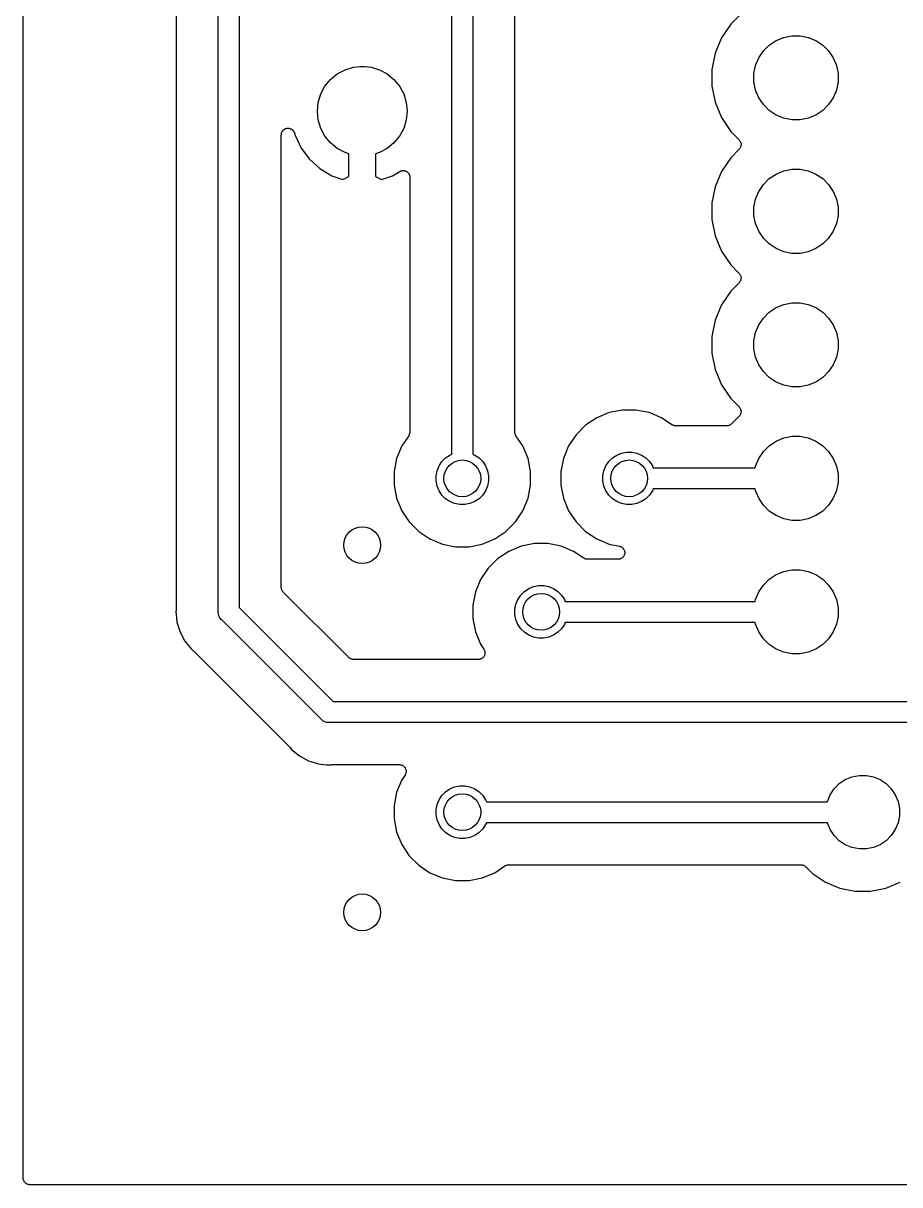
# Model space of a CAD drawing. Extents: x 122.5 to 192.5, y -149.3 to -74.2.
# Drawn here: x 122.45 to 139.14, y -149.33 to -127.23 of the extents above; entities that cross this region are included whole.
import ezdxf

# ---------------------------------------------------------------- set-up
doc = ezdxf.new("R2010")
doc.units = 0
doc.header["$MEASUREMENT"] = 0
doc.layers.add('BLACK', color=7, linetype='CONTINUOUS')

msp = doc.modelspace()

# ---------------------------------------------------------------- linework, layer by layer
at = {"layer": 'BLACK', "linetype": 'CONTINUOUS'}
for p, q in [((122.453, -149.2), (122.453, -74.32)), ((125.365, -122.61), (125.365, -138.375)), ((126.165, -138.42), (126.165, -122.565)), ((126.565, -122.638), (126.565, -138.347)), ((131.01, -125.74), (131.01, -135.432)), ((131.81, -135.008), (131.81, -125.785)), ((130.61, -135.432), (130.61, -126.213)), ((135.917, -127.25), (135.742, -127.512)), ((136.077, -127.09), (135.917, -127.25)), ((136.927, -127.501), (137.081, -127.47)), ((137.081, -127.47), (137.239, -127.47)), ((137.239, -127.47), (137.393, -127.501)), ((135.742, -127.512), (135.621, -127.803)), ((136.539, -127.76), (136.65, -127.649)), ((136.65, -127.649), (136.781, -127.561)), ((136.781, -127.561), (136.927, -127.501)), ((137.393, -127.501), (137.539, -127.561)), ((137.539, -127.561), (137.67, -127.649)), ((137.67, -127.649), (137.781, -127.76)), ((135.621, -127.803), (135.56, -128.112)), ((136.391, -128.037), (136.451, -127.891)), ((136.451, -127.891), (136.539, -127.76)), ((137.781, -127.76), (137.869, -127.891)), ((137.869, -127.891), (137.929, -128.037)), ((128.43, -128.195), (128.578, -128.116)), ((128.578, -128.116), (128.738, -128.067)), ((128.738, -128.067), (128.863, -128.055)), ((128.863, -128.055), (128.947, -128.055)), ((128.947, -128.055), (129.072, -128.067)), ((129.072, -128.067), (129.232, -128.116)), ((129.232, -128.116), (129.38, -128.195)), ((135.56, -128.112), (135.56, -128.428)), ((136.36, -128.191), (136.391, -128.037)), ((137.929, -128.037), (137.96, -128.191)), ((128.195, -128.43), (128.301, -128.301)), ((128.301, -128.301), (128.43, -128.195)), ((129.38, -128.195), (129.509, -128.301)), ((129.509, -128.301), (129.615, -128.43)), ((136.36, -128.349), (136.36, -128.191)), ((136.391, -128.503), (136.36, -128.349)), ((137.96, -128.349), (137.929, -128.503)), ((137.96, -128.191), (137.96, -128.349)), ((128.067, -128.738), (128.116, -128.578)), ((128.116, -128.578), (128.195, -128.43)), ((129.615, -128.43), (129.694, -128.578)), ((129.694, -128.578), (129.743, -128.738)), ((135.56, -128.428), (135.621, -128.737)), ((136.451, -128.649), (136.391, -128.503)), ((137.929, -128.503), (137.869, -128.649)), ((128.051, -128.905), (128.067, -128.738)), ((129.743, -128.738), (129.759, -128.905)), ((135.621, -128.737), (135.742, -129.028)), ((136.539, -128.78), (136.451, -128.649)), ((136.65, -128.891), (136.539, -128.78)), ((137.781, -128.78), (137.67, -128.891)), ((137.869, -128.649), (137.781, -128.78)), ((128.067, -129.072), (128.051, -128.905)), ((129.759, -128.905), (129.743, -129.072)), ((135.742, -129.028), (135.917, -129.29)), ((136.781, -128.979), (136.65, -128.891)), ((136.927, -129.039), (136.781, -128.979)), ((137.539, -128.979), (137.393, -129.039)), ((137.67, -128.891), (137.539, -128.979)), ((127.418, -129.253), (127.422, -129.25)), ((127.422, -129.25), (127.428, -129.247)), ((127.428, -129.247), (127.433, -129.243)), ((127.433, -129.243), (127.439, -129.241)), ((127.439, -129.241), (127.444, -129.238)), ((127.444, -129.238), (127.45, -129.236)), ((127.45, -129.236), (127.456, -129.234)), ((127.456, -129.234), (127.462, -129.233)), ((127.462, -129.233), (127.468, -129.231)), ((127.468, -129.231), (127.474, -129.23)), ((127.474, -129.23), (127.48, -129.229)), ((127.48, -129.229), (127.487, -129.229)), ((127.487, -129.229), (127.493, -129.229)), ((127.493, -129.229), (127.499, -129.229)), ((127.499, -129.229), (127.505, -129.229)), ((127.505, -129.229), (127.511, -129.231)), ((127.511, -129.231), (127.518, -129.231)), ((127.518, -129.231), (127.523, -129.233)), ((127.523, -129.233), (127.529, -129.234)), ((127.529, -129.234), (127.535, -129.237)), ((127.535, -129.237), (127.541, -129.239)), ((127.541, -129.239), (127.547, -129.242)), ((127.547, -129.242), (127.552, -129.244)), ((127.552, -129.244), (127.557, -129.247)), ((127.557, -129.247), (127.563, -129.25)), ((127.563, -129.25), (127.568, -129.254)), ((128.116, -129.232), (128.067, -129.072)), ((128.195, -129.38), (128.116, -129.232)), ((129.694, -129.232), (129.615, -129.38)), ((129.743, -129.072), (129.694, -129.232)), ((137.081, -129.07), (136.927, -129.039)), ((137.239, -129.07), (137.081, -129.07)), ((137.393, -129.039), (137.239, -129.07)), ((127.365, -129.354), (127.366, -129.348)), ((127.365, -129.356), (127.365, -129.354)), ((127.365, -137.963), (127.365, -129.356)), ((127.366, -129.342), (127.367, -129.336)), ((127.366, -129.348), (127.366, -129.342)), ((127.367, -129.336), (127.368, -129.329)), ((127.368, -129.329), (127.37, -129.324)), ((127.37, -129.324), (127.371, -129.318)), ((127.371, -129.318), (127.373, -129.312)), ((127.373, -129.312), (127.375, -129.306)), ((127.375, -129.306), (127.378, -129.3)), ((127.378, -129.3), (127.381, -129.295)), ((127.381, -129.295), (127.384, -129.29)), ((127.384, -129.29), (127.387, -129.284)), ((127.387, -129.284), (127.391, -129.279)), ((127.391, -129.279), (127.395, -129.274)), ((127.395, -129.274), (127.399, -129.27)), ((127.399, -129.27), (127.403, -129.265)), ((127.403, -129.265), (127.408, -129.261)), ((127.408, -129.261), (127.412, -129.257)), ((127.412, -129.257), (127.418, -129.253)), ((127.568, -129.254), (127.573, -129.258)), ((127.573, -129.258), (127.577, -129.262)), ((127.577, -129.262), (127.582, -129.266)), ((127.582, -129.266), (127.586, -129.271)), ((127.586, -129.271), (127.59, -129.275)), ((127.59, -129.275), (127.594, -129.281)), ((127.594, -129.281), (127.598, -129.285)), ((127.598, -129.285), (127.601, -129.291)), ((127.601, -129.291), (127.604, -129.296)), ((127.604, -129.296), (127.606, -129.302)), ((127.606, -129.302), (127.609, -129.307)), ((127.609, -129.307), (127.611, -129.313)), ((127.611, -129.313), (127.614, -129.319)), ((127.614, -129.319), (127.627, -129.363)), ((127.627, -129.363), (127.743, -129.606)), ((128.301, -129.509), (128.195, -129.38)), ((129.615, -129.38), (129.509, -129.509)), ((135.917, -129.29), (136.077, -129.45)), ((136.077, -129.45), (136.078, -129.451)), ((136.078, -129.451), (136.078, -129.451)), ((136.078, -129.451), (136.078, -129.451)), ((136.078, -129.451), (136.079, -129.451)), ((136.079, -129.451), (136.086, -129.461)), ((136.086, -129.461), (136.094, -129.47)), ((136.094, -129.47), (136.094, -129.47)), ((136.094, -129.47), (136.094, -129.471)), ((136.094, -129.471), (136.1, -129.482)), ((127.743, -129.606), (127.902, -129.819)), ((128.43, -129.615), (128.301, -129.509)), ((128.578, -129.694), (128.43, -129.615)), ((128.651, -129.716), (128.578, -129.694)), ((129.232, -129.694), (129.159, -129.716)), ((129.38, -129.615), (129.232, -129.694)), ((129.509, -129.509), (129.38, -129.615)), ((136.077, -129.63), (135.917, -129.79)), ((136.085, -129.62), (136.077, -129.63)), ((136.093, -129.611), (136.085, -129.62)), ((136.099, -129.6), (136.093, -129.611)), ((136.093, -129.611), (136.093, -129.611)), ((136.093, -129.611), (136.093, -129.611)), ((136.105, -129.59), (136.099, -129.6)), ((136.1, -129.482), (136.105, -129.492)), ((136.105, -129.492), (136.105, -129.492)), ((136.105, -129.492), (136.106, -129.493)), ((136.108, -129.577), (136.105, -129.589)), ((136.105, -129.589), (136.105, -129.589)), ((136.105, -129.589), (136.105, -129.59)), ((136.106, -129.493), (136.109, -129.504)), ((136.112, -129.566), (136.108, -129.577)), ((136.109, -129.504), (136.112, -129.516)), ((136.112, -129.516), (136.112, -129.516)), ((136.112, -129.516), (136.112, -129.517)), ((136.112, -129.517), (136.114, -129.529)), ((136.113, -129.553), (136.112, -129.565)), ((136.112, -129.565), (136.112, -129.566)), ((136.112, -129.566), (136.112, -129.566)), ((136.115, -129.541), (136.113, -129.553)), ((136.114, -129.529), (136.115, -129.54)), ((136.115, -129.54), (136.115, -129.541)), ((136.115, -129.541), (136.115, -129.541)), ((127.902, -129.819), (128.099, -129.997)), ((128.651, -130.149), (128.651, -129.716)), ((129.159, -129.716), (129.159, -130.149)), ((135.917, -129.79), (135.742, -130.052)), ((128.099, -129.997), (128.328, -130.134)), ((128.328, -130.134), (128.538, -130.208)), ((129.272, -130.208), (129.482, -130.134)), ((129.482, -130.134), (129.618, -130.053)), ((129.618, -130.053), (129.62, -130.052)), ((129.62, -130.052), (129.628, -130.048)), ((129.628, -130.048), (129.635, -130.044)), ((129.635, -130.044), (129.639, -130.043)), ((129.639, -130.043), (129.642, -130.042)), ((129.642, -130.042), (129.651, -130.039)), ((129.651, -130.039), (129.659, -130.037)), ((129.659, -130.037), (129.663, -130.037)), ((129.663, -130.037), (129.666, -130.036)), ((129.666, -130.036), (129.675, -130.036)), ((129.675, -130.036), (129.684, -130.035)), ((129.684, -130.035), (129.687, -130.035)), ((129.687, -130.035), (129.691, -130.035)), ((129.691, -130.035), (129.7, -130.036)), ((129.7, -130.036), (129.709, -130.037)), ((129.709, -130.037), (129.712, -130.038)), ((129.712, -130.038), (129.715, -130.039)), ((129.715, -130.039), (129.724, -130.042)), ((129.724, -130.042), (129.732, -130.045)), ((129.732, -130.045), (129.735, -130.046)), ((129.735, -130.046), (129.739, -130.048)), ((129.739, -130.048), (129.746, -130.052)), ((129.746, -130.052), (129.754, -130.056)), ((129.754, -130.056), (129.757, -130.059)), ((129.757, -130.059), (129.76, -130.061)), ((129.76, -130.061), (129.766, -130.067)), ((129.766, -130.067), (129.773, -130.072)), ((129.773, -130.072), (129.775, -130.075)), ((129.775, -130.075), (129.778, -130.077)), ((129.778, -130.077), (129.783, -130.085)), ((129.783, -130.085), (129.789, -130.091)), ((129.789, -130.091), (129.79, -130.095)), ((129.79, -130.095), (129.793, -130.098)), ((129.793, -130.098), (129.796, -130.106)), ((129.796, -130.106), (129.8, -130.113)), ((129.8, -130.113), (129.801, -130.117)), ((129.801, -130.117), (129.803, -130.12)), ((129.803, -130.12), (129.805, -130.129)), ((129.805, -130.129), (129.808, -130.137)), ((135.742, -130.052), (135.621, -130.343)), ((136.65, -130.189), (136.781, -130.101)), ((136.781, -130.101), (136.927, -130.041)), ((136.927, -130.041), (137.081, -130.01)), ((137.081, -130.01), (137.239, -130.01)), ((137.239, -130.01), (137.393, -130.041)), ((137.393, -130.041), (137.539, -130.101)), ((137.539, -130.101), (137.67, -130.189)), ((128.538, -130.208), (128.651, -130.149)), ((129.159, -130.149), (129.272, -130.208)), ((129.808, -130.137), (129.808, -130.141)), ((129.808, -130.141), (129.809, -130.144)), ((129.809, -130.144), (129.809, -130.153)), ((129.809, -130.153), (129.81, -130.162)), ((129.81, -130.162), (129.81, -135.008)), ((135.621, -130.343), (135.56, -130.652)), ((136.451, -130.431), (136.539, -130.3)), ((136.539, -130.3), (136.65, -130.189)), ((137.67, -130.189), (137.781, -130.3)), ((137.781, -130.3), (137.869, -130.431)), ((136.36, -130.731), (136.391, -130.577)), ((136.391, -130.577), (136.451, -130.431)), ((137.869, -130.431), (137.929, -130.577)), ((137.929, -130.577), (137.96, -130.731)), ((135.56, -130.652), (135.56, -130.968)), ((136.36, -130.889), (136.36, -130.731)), ((137.96, -130.731), (137.96, -130.889)), ((135.56, -130.968), (135.621, -131.277)), ((136.391, -131.043), (136.36, -130.889)), ((137.96, -130.889), (137.929, -131.043)), ((136.451, -131.189), (136.391, -131.043)), ((136.539, -131.32), (136.451, -131.189)), ((137.869, -131.189), (137.781, -131.32)), ((137.929, -131.043), (137.869, -131.189)), ((135.621, -131.277), (135.742, -131.568)), ((136.65, -131.431), (136.539, -131.32)), ((136.781, -131.519), (136.65, -131.431)), ((137.67, -131.431), (137.539, -131.519)), ((137.781, -131.32), (137.67, -131.431)), ((135.742, -131.568), (135.917, -131.83)), ((136.927, -131.579), (136.781, -131.519)), ((137.081, -131.61), (136.927, -131.579)), ((137.239, -131.61), (137.081, -131.61)), ((137.393, -131.579), (137.239, -131.61)), ((137.539, -131.519), (137.393, -131.579)), ((135.917, -131.83), (136.077, -131.99)), ((136.077, -131.99), (136.078, -131.991)), ((136.078, -131.991), (136.078, -131.991)), ((136.078, -131.991), (136.078, -131.991)), ((136.078, -131.991), (136.079, -131.991)), ((136.079, -131.991), (136.086, -132.001)), ((136.086, -132.001), (136.094, -132.01)), ((136.094, -132.01), (136.094, -132.01)), ((136.094, -132.01), (136.094, -132.011)), ((136.094, -132.011), (136.1, -132.022)), ((136.1, -132.022), (136.105, -132.032)), ((136.105, -132.032), (136.105, -132.032)), ((136.105, -132.032), (136.106, -132.033)), ((136.108, -132.117), (136.105, -132.129)), ((136.106, -132.033), (136.109, -132.044)), ((136.112, -132.106), (136.108, -132.117)), ((136.109, -132.044), (136.112, -132.056)), ((136.112, -132.056), (136.112, -132.056)), ((136.112, -132.056), (136.112, -132.057)), ((136.112, -132.057), (136.114, -132.069)), ((136.113, -132.093), (136.112, -132.105)), ((136.112, -132.105), (136.112, -132.106)), ((136.112, -132.106), (136.112, -132.106)), ((136.115, -132.081), (136.113, -132.093)), ((136.114, -132.069), (136.115, -132.08)), ((136.115, -132.08), (136.115, -132.081)), ((136.115, -132.081), (136.115, -132.081)), ((135.917, -132.33), (135.742, -132.592)), ((136.077, -132.17), (135.917, -132.33)), ((136.085, -132.16), (136.077, -132.17)), ((136.093, -132.151), (136.085, -132.16)), ((136.099, -132.14), (136.093, -132.151)), ((136.093, -132.151), (136.093, -132.151)), ((136.093, -132.151), (136.093, -132.151)), ((136.105, -132.13), (136.099, -132.14)), ((136.105, -132.129), (136.105, -132.129)), ((136.105, -132.129), (136.105, -132.13)), ((136.927, -132.581), (137.081, -132.55)), ((137.081, -132.55), (137.239, -132.55)), ((137.239, -132.55), (137.393, -132.581)), ((135.742, -132.592), (135.621, -132.883)), ((136.539, -132.84), (136.65, -132.729)), ((136.65, -132.729), (136.781, -132.641)), ((136.781, -132.641), (136.927, -132.581)), ((137.393, -132.581), (137.539, -132.641)), ((137.539, -132.641), (137.67, -132.729)), ((137.67, -132.729), (137.781, -132.84)), ((135.621, -132.883), (135.56, -133.192)), ((136.391, -133.117), (136.451, -132.971)), ((136.451, -132.971), (136.539, -132.84)), ((137.781, -132.84), (137.869, -132.971)), ((137.869, -132.971), (137.929, -133.117)), ((135.56, -133.192), (135.56, -133.508)), ((136.36, -133.271), (136.391, -133.117)), ((137.929, -133.117), (137.96, -133.271)), ((136.36, -133.429), (136.36, -133.271)), ((136.391, -133.583), (136.36, -133.429)), ((137.96, -133.429), (137.929, -133.583)), ((137.96, -133.271), (137.96, -133.429)), ((135.56, -133.508), (135.621, -133.817)), ((136.451, -133.729), (136.391, -133.583)), ((137.929, -133.583), (137.869, -133.729)), ((135.621, -133.817), (135.742, -134.108)), ((136.539, -133.86), (136.451, -133.729)), ((136.65, -133.971), (136.539, -133.86)), ((137.781, -133.86), (137.67, -133.971)), ((137.869, -133.729), (137.781, -133.86)), ((135.742, -134.108), (135.917, -134.37)), ((136.781, -134.059), (136.65, -133.971)), ((136.927, -134.119), (136.781, -134.059)), ((137.539, -134.059), (137.393, -134.119)), ((137.67, -133.971), (137.539, -134.059)), ((137.081, -134.15), (136.927, -134.119)), ((137.239, -134.15), (137.081, -134.15)), ((137.393, -134.119), (137.239, -134.15)), ((135.917, -134.37), (136.077, -134.53)), ((136.077, -134.53), (136.078, -134.531)), ((136.078, -134.531), (136.078, -134.531)), ((136.078, -134.531), (136.078, -134.531)), ((136.078, -134.531), (136.079, -134.531)), ((136.079, -134.531), (136.086, -134.541)), ((136.086, -134.541), (136.094, -134.55)), ((136.094, -134.55), (136.094, -134.55)), ((136.094, -134.55), (136.094, -134.551)), ((136.094, -134.551), (136.1, -134.561)), ((133.369, -134.738), (133.156, -134.88)), ((133.606, -134.64), (133.369, -134.738)), ((133.857, -134.59), (133.606, -134.64)), ((134.113, -134.59), (133.857, -134.59)), ((134.364, -134.64), (134.113, -134.59)), ((134.601, -134.738), (134.364, -134.64)), ((134.796, -134.869), (134.601, -134.738)), ((136.077, -134.71), (135.934, -134.853)), ((136.085, -134.7), (136.077, -134.71)), ((136.093, -134.691), (136.085, -134.7)), ((136.099, -134.68), (136.093, -134.691)), ((136.093, -134.691), (136.093, -134.691)), ((136.093, -134.691), (136.093, -134.691)), ((136.105, -134.67), (136.099, -134.68)), ((136.1, -134.561), (136.105, -134.572)), ((136.105, -134.572), (136.105, -134.572)), ((136.105, -134.572), (136.106, -134.573)), ((136.108, -134.657), (136.105, -134.669)), ((136.105, -134.669), (136.105, -134.669)), ((136.105, -134.669), (136.105, -134.67)), ((136.106, -134.573), (136.109, -134.584)), ((136.112, -134.646), (136.108, -134.657)), ((136.109, -134.584), (136.112, -134.596)), ((136.112, -134.596), (136.112, -134.596)), ((136.112, -134.596), (136.112, -134.597)), ((136.112, -134.597), (136.114, -134.608)), ((136.113, -134.633), (136.112, -134.645)), ((136.112, -134.645), (136.112, -134.646)), ((136.112, -134.646), (136.112, -134.646)), ((136.115, -134.621), (136.113, -134.633)), ((136.114, -134.608), (136.115, -134.62)), ((136.115, -134.62), (136.115, -134.621)), ((136.115, -134.621), (136.115, -134.621)), ((133.156, -134.88), (132.975, -135.061)), ((134.807, -134.874), (134.796, -134.869)), ((134.817, -134.88), (134.807, -134.874)), ((134.818, -134.88), (134.817, -134.88)), ((134.829, -134.884), (134.818, -134.88)), ((134.818, -134.88), (134.818, -134.88)), ((134.84, -134.887), (134.829, -134.884)), ((134.841, -134.887), (134.84, -134.887)), ((134.842, -134.888), (134.841, -134.887)), ((134.853, -134.889), (134.842, -134.888)), ((134.865, -134.89), (134.853, -134.889)), ((134.867, -134.89), (134.865, -134.89)), ((135.845, -134.89), (134.867, -134.89)), ((134.867, -134.89), (134.867, -134.89)), ((134.867, -134.89), (134.867, -134.89)), ((134.867, -134.89), (134.867, -134.89)), ((135.856, -134.889), (135.845, -134.89)), ((135.868, -134.888), (135.856, -134.889)), ((135.869, -134.888), (135.868, -134.888)), ((135.881, -134.884), (135.869, -134.888)), ((135.869, -134.888), (135.869, -134.888)), ((135.892, -134.881), (135.881, -134.884)), ((135.893, -134.88), (135.892, -134.881)), ((135.892, -134.881), (135.892, -134.881)), ((135.903, -134.875), (135.893, -134.88)), ((135.914, -134.87), (135.903, -134.875)), ((135.915, -134.869), (135.914, -134.869)), ((135.914, -134.869), (135.914, -134.87)), ((135.924, -134.861), (135.915, -134.869)), ((135.933, -134.854), (135.924, -134.861)), ((135.934, -134.853), (135.933, -134.854)), ((135.934, -134.853), (135.934, -134.853)), ((135.934, -134.853), (135.934, -134.853)), ((135.934, -134.853), (135.934, -134.853)), ((129.789, -135.079), (129.658, -135.274)), ((129.794, -135.068), (129.789, -135.079)), ((129.8, -135.058), (129.794, -135.068)), ((129.804, -135.046), (129.8, -135.057)), ((129.8, -135.057), (129.8, -135.057)), ((129.8, -135.057), (129.8, -135.058)), ((129.807, -135.035), (129.804, -135.046)), ((129.808, -135.033), (129.807, -135.034)), ((129.807, -135.034), (129.807, -135.035)), ((129.809, -135.022), (129.808, -135.033)), ((129.81, -135.01), (129.809, -135.022)), ((129.81, -135.008), (129.81, -135.008)), ((129.81, -135.008), (129.81, -135.008)), ((129.81, -135.008), (129.81, -135.008)), ((129.81, -135.008), (129.81, -135.01)), ((131.811, -135.02), (131.81, -135.008)), ((131.812, -135.031), (131.811, -135.02)), ((131.812, -135.032), (131.812, -135.031)), ((131.812, -135.033), (131.812, -135.032)), ((131.816, -135.044), (131.812, -135.033)), ((131.819, -135.055), (131.816, -135.044)), ((131.819, -135.056), (131.819, -135.055)), ((131.82, -135.057), (131.819, -135.056)), ((131.825, -135.067), (131.82, -135.057)), ((131.83, -135.077), (131.825, -135.067)), ((131.831, -135.078), (131.83, -135.077)), ((131.831, -135.079), (131.831, -135.078)), ((131.831, -135.078), (131.831, -135.078)), ((131.831, -135.078), (131.831, -135.078)), ((131.962, -135.274), (131.831, -135.079)), ((132.975, -135.061), (132.833, -135.274)), ((136.65, -135.269), (136.781, -135.181)), ((136.781, -135.181), (136.927, -135.121)), ((136.927, -135.121), (137.081, -135.09)), ((137.081, -135.09), (137.239, -135.09)), ((137.239, -135.09), (137.393, -135.121)), ((137.393, -135.121), (137.539, -135.181)), ((137.539, -135.181), (137.67, -135.269)), ((129.658, -135.274), (129.56, -135.511)), ((130.573, -135.447), (130.61, -135.432)), ((131.01, -135.432), (131.047, -135.447)), ((132.06, -135.511), (131.962, -135.274)), ((132.833, -135.274), (132.735, -135.511)), ((133.748, -135.447), (133.839, -135.409)), ((133.839, -135.409), (133.936, -135.39)), ((133.936, -135.39), (134.034, -135.39)), ((134.034, -135.39), (134.131, -135.409)), ((134.131, -135.409), (134.222, -135.447)), ((136.451, -135.511), (136.539, -135.38)), ((136.539, -135.38), (136.65, -135.269)), ((137.67, -135.269), (137.781, -135.38)), ((137.781, -135.38), (137.869, -135.511)), ((129.56, -135.511), (129.51, -135.762)), ((130.329, -135.744), (130.367, -135.653)), ((130.367, -135.653), (130.422, -135.571)), ((130.422, -135.571), (130.491, -135.502)), ((130.491, -135.502), (130.573, -135.447)), ((131.047, -135.447), (131.129, -135.502)), ((131.129, -135.502), (131.198, -135.571)), ((131.198, -135.571), (131.253, -135.653)), ((131.253, -135.653), (131.291, -135.744)), ((132.11, -135.762), (132.06, -135.511)), ((132.735, -135.511), (132.685, -135.762)), ((133.504, -135.744), (133.542, -135.653)), ((133.542, -135.653), (133.597, -135.571)), ((133.597, -135.571), (133.666, -135.502)), ((133.666, -135.502), (133.748, -135.447)), ((134.222, -135.447), (134.304, -135.502)), ((134.304, -135.502), (134.373, -135.571)), ((134.373, -135.571), (134.428, -135.653)), ((134.428, -135.653), (134.443, -135.69)), ((136.384, -135.69), (136.391, -135.657)), ((136.391, -135.657), (136.451, -135.511)), ((137.869, -135.511), (137.929, -135.657)), ((137.929, -135.657), (137.96, -135.811)), ((129.51, -135.762), (129.51, -136.018)), ((130.31, -135.841), (130.329, -135.744)), ((130.31, -135.939), (130.31, -135.841)), ((131.291, -135.744), (131.31, -135.841)), ((131.31, -135.841), (131.31, -135.939)), ((132.11, -136.018), (132.11, -135.762)), ((132.685, -135.762), (132.685, -136.018)), ((133.485, -135.841), (133.504, -135.744)), ((133.485, -135.939), (133.485, -135.841)), ((134.443, -135.69), (136.384, -135.69)), ((137.96, -135.811), (137.96, -135.969)), ((129.51, -136.018), (129.56, -136.269)), ((130.329, -136.036), (130.31, -135.939)), ((130.367, -136.127), (130.329, -136.036)), ((131.291, -136.036), (131.253, -136.127)), ((131.31, -135.939), (131.291, -136.036)), ((132.06, -136.269), (132.11, -136.018)), ((132.685, -136.018), (132.735, -136.269)), ((133.504, -136.036), (133.485, -135.939)), ((133.542, -136.127), (133.504, -136.036)), ((134.443, -136.09), (134.428, -136.127)), ((136.384, -136.09), (134.443, -136.09)), ((136.391, -136.123), (136.384, -136.09)), ((137.96, -135.969), (137.929, -136.123)), ((129.56, -136.269), (129.658, -136.506)), ((130.422, -136.209), (130.367, -136.127)), ((130.491, -136.278), (130.422, -136.209)), ((130.573, -136.333), (130.491, -136.278)), ((131.129, -136.278), (131.047, -136.333)), ((131.198, -136.209), (131.129, -136.278)), ((131.253, -136.127), (131.198, -136.209)), ((131.962, -136.506), (132.06, -136.269)), ((132.735, -136.269), (132.833, -136.506)), ((133.597, -136.209), (133.542, -136.127)), ((133.666, -136.278), (133.597, -136.209)), ((133.748, -136.333), (133.666, -136.278)), ((134.304, -136.278), (134.222, -136.333)), ((134.373, -136.209), (134.304, -136.278)), ((134.428, -136.127), (134.373, -136.209)), ((136.451, -136.269), (136.391, -136.123)), ((136.539, -136.4), (136.451, -136.269)), ((137.869, -136.269), (137.781, -136.4)), ((137.929, -136.123), (137.869, -136.269)), ((129.658, -136.506), (129.8, -136.719)), ((130.664, -136.371), (130.573, -136.333)), ((130.761, -136.39), (130.664, -136.371)), ((130.859, -136.39), (130.761, -136.39)), ((130.956, -136.371), (130.859, -136.39)), ((131.047, -136.333), (130.956, -136.371)), ((131.82, -136.719), (131.962, -136.506)), ((132.833, -136.506), (132.975, -136.719)), ((133.839, -136.371), (133.748, -136.333)), ((133.936, -136.39), (133.839, -136.371)), ((134.034, -136.39), (133.936, -136.39)), ((134.131, -136.371), (134.034, -136.39)), ((134.222, -136.333), (134.131, -136.371)), ((136.65, -136.511), (136.539, -136.4)), ((136.781, -136.599), (136.65, -136.511)), ((137.67, -136.511), (137.539, -136.599)), ((137.781, -136.4), (137.67, -136.511)), ((129.8, -136.719), (129.981, -136.9)), ((131.639, -136.9), (131.82, -136.719)), ((132.975, -136.719), (133.156, -136.9)), ((136.927, -136.659), (136.781, -136.599)), ((137.081, -136.69), (136.927, -136.659)), ((137.239, -136.69), (137.081, -136.69)), ((137.393, -136.659), (137.239, -136.69)), ((137.539, -136.599), (137.393, -136.659)), ((129.981, -136.9), (130.194, -137.042)), ((131.426, -137.042), (131.639, -136.9)), ((133.156, -136.9), (133.369, -137.042)), ((130.194, -137.042), (130.431, -137.14)), ((130.431, -137.14), (130.682, -137.19)), ((130.682, -137.19), (130.938, -137.19)), ((130.938, -137.19), (131.189, -137.14)), ((131.189, -137.14), (131.426, -137.042)), ((131.931, -137.18), (131.694, -137.278)), ((132.182, -137.13), (131.931, -137.18)), ((132.438, -137.13), (132.182, -137.13)), ((132.689, -137.18), (132.438, -137.13)), ((132.926, -137.278), (132.689, -137.18)), ((133.369, -137.042), (133.606, -137.14)), ((133.606, -137.14), (133.799, -137.178)), ((133.799, -137.178), (133.8, -137.179)), ((133.8, -137.179), (133.8, -137.179)), ((133.8, -137.179), (133.8, -137.179)), ((133.8, -137.179), (133.801, -137.179)), ((133.801, -137.179), (133.813, -137.183)), ((133.813, -137.183), (133.824, -137.186)), ((133.824, -137.186), (133.824, -137.186)), ((133.824, -137.186), (133.824, -137.186)), ((133.824, -137.186), (133.835, -137.192)), ((133.835, -137.192), (133.846, -137.198)), ((133.846, -137.198), (133.846, -137.198)), ((133.846, -137.198), (133.846, -137.198)), ((133.846, -137.198), (133.855, -137.206)), ((133.855, -137.206), (133.865, -137.214)), ((131.481, -137.42), (131.3, -137.601)), ((131.694, -137.278), (131.481, -137.42)), ((133.121, -137.409), (132.926, -137.278)), ((133.132, -137.414), (133.121, -137.409)), ((133.142, -137.42), (133.132, -137.414)), ((133.143, -137.42), (133.142, -137.42)), ((133.154, -137.424), (133.143, -137.42)), ((133.143, -137.42), (133.143, -137.42)), ((133.165, -137.427), (133.154, -137.424)), ((133.166, -137.427), (133.165, -137.427)), ((133.167, -137.428), (133.166, -137.427)), ((133.811, -137.424), (133.799, -137.428)), ((133.822, -137.42), (133.811, -137.424)), ((133.833, -137.415), (133.822, -137.42)), ((133.822, -137.42), (133.822, -137.42)), ((133.822, -137.42), (133.822, -137.42)), ((133.844, -137.409), (133.833, -137.415)), ((133.854, -137.401), (133.844, -137.409)), ((133.844, -137.409), (133.844, -137.409)), ((133.844, -137.409), (133.844, -137.409)), ((133.863, -137.393), (133.854, -137.401)), ((133.864, -137.393), (133.863, -137.393)), ((133.871, -137.384), (133.864, -137.393)), ((133.864, -137.393), (133.864, -137.393)), ((133.865, -137.214), (133.865, -137.214)), ((133.865, -137.214), (133.865, -137.214)), ((133.865, -137.214), (133.872, -137.223)), ((133.879, -137.374), (133.871, -137.384)), ((133.872, -137.223), (133.88, -137.233)), ((133.885, -137.363), (133.879, -137.374)), ((133.879, -137.374), (133.879, -137.374)), ((133.879, -137.374), (133.879, -137.374)), ((133.88, -137.233), (133.88, -137.234)), ((133.88, -137.234), (133.88, -137.234)), ((133.88, -137.234), (133.886, -137.245)), ((133.891, -137.352), (133.885, -137.363)), ((133.886, -137.245), (133.892, -137.255)), ((133.895, -137.34), (133.891, -137.352)), ((133.891, -137.352), (133.891, -137.352)), ((133.891, -137.352), (133.891, -137.352)), ((133.892, -137.255), (133.892, -137.255)), ((133.892, -137.255), (133.892, -137.256)), ((133.892, -137.256), (133.895, -137.268)), ((133.895, -137.268), (133.899, -137.279)), ((133.898, -137.329), (133.895, -137.34)), ((133.9, -137.316), (133.898, -137.329)), ((133.898, -137.329), (133.898, -137.329)), ((133.898, -137.329), (133.898, -137.329)), ((133.899, -137.279), (133.899, -137.279)), ((133.899, -137.279), (133.899, -137.279)), ((133.899, -137.279), (133.9, -137.29)), ((133.9, -137.29), (133.901, -137.304)), ((133.901, -137.304), (133.9, -137.316)), ((133.901, -137.304), (133.901, -137.304)), ((133.901, -137.304), (133.901, -137.304)), ((131.3, -137.601), (131.158, -137.814)), ((133.178, -137.429), (133.167, -137.428)), ((133.19, -137.43), (133.178, -137.429)), ((133.192, -137.43), (133.19, -137.43)), ((133.192, -137.43), (133.192, -137.43)), ((133.192, -137.43), (133.192, -137.43)), ((133.774, -137.43), (133.192, -137.43)), ((133.192, -137.43), (133.192, -137.43)), ((133.787, -137.429), (133.774, -137.43)), ((133.799, -137.428), (133.787, -137.429)), ((133.799, -137.428), (133.799, -137.428)), ((133.799, -137.428), (133.799, -137.428)), ((136.927, -137.661), (137.081, -137.63)), ((137.081, -137.63), (137.239, -137.63)), ((137.239, -137.63), (137.393, -137.661)), ((131.158, -137.814), (131.06, -138.051)), ((136.539, -137.92), (136.65, -137.809)), ((136.65, -137.809), (136.781, -137.721)), ((136.781, -137.721), (136.927, -137.661)), ((137.393, -137.661), (137.539, -137.721)), ((137.539, -137.721), (137.67, -137.809)), ((137.67, -137.809), (137.781, -137.92)), ((127.366, -137.975), (127.365, -137.963)), ((127.367, -137.987), (127.366, -137.975)), ((127.367, -137.988), (127.367, -137.987)), ((127.367, -137.987), (127.367, -137.987)), ((127.371, -137.999), (127.367, -137.988)), ((127.374, -138.01), (127.371, -137.999)), ((127.374, -138.011), (127.374, -138.01)), ((127.375, -138.012), (127.374, -138.011)), ((127.38, -138.022), (127.375, -138.012)), ((127.385, -138.032), (127.38, -138.022)), ((127.386, -138.033), (127.385, -138.032)), ((127.394, -138.043), (127.386, -138.033)), ((127.386, -138.033), (127.386, -138.033)), ((127.401, -138.052), (127.394, -138.043)), ((127.402, -138.053), (127.401, -138.052)), ((128.647, -139.298), (127.402, -138.053)), ((127.402, -138.053), (127.402, -138.053)), ((127.402, -138.053), (127.402, -138.053)), ((127.402, -138.053), (127.402, -138.053)), ((131.06, -138.051), (131.01, -138.302)), ((131.922, -138.111), (131.991, -138.042)), ((131.991, -138.042), (132.073, -137.987)), ((132.073, -137.987), (132.164, -137.949)), ((132.164, -137.949), (132.261, -137.93)), ((132.261, -137.93), (132.359, -137.93)), ((132.359, -137.93), (132.456, -137.949)), ((132.456, -137.949), (132.547, -137.987)), ((132.547, -137.987), (132.629, -138.042)), ((132.629, -138.042), (132.698, -138.111)), ((136.391, -138.197), (136.451, -138.051)), ((136.451, -138.051), (136.539, -137.92)), ((137.781, -137.92), (137.869, -138.051)), ((137.869, -138.051), (137.929, -138.197)), ((131.01, -138.302), (131.01, -138.558)), ((131.81, -138.381), (131.829, -138.284)), ((131.829, -138.284), (131.867, -138.193)), ((131.867, -138.193), (131.922, -138.111)), ((132.698, -138.111), (132.753, -138.193)), ((132.753, -138.193), (132.768, -138.23)), ((132.768, -138.23), (136.384, -138.23)), ((136.384, -138.23), (136.391, -138.197)), ((137.929, -138.197), (137.96, -138.351)), ((125.364, -138.387), (125.36, -138.43)), ((125.36, -138.43), (125.364, -138.473)), ((125.365, -138.376), (125.364, -138.382)), ((125.364, -138.382), (125.364, -138.387)), ((125.364, -138.473), (125.364, -138.473)), ((125.364, -138.473), (125.379, -138.626)), ((125.365, -138.375), (125.365, -138.376)), ((126.164, -138.43), (126.165, -138.42)), ((126.165, -138.44), (126.164, -138.43)), ((126.168, -138.469), (126.165, -138.44)), ((126.165, -138.44), (126.165, -138.44)), ((126.179, -138.507), (126.168, -138.469)), ((126.198, -138.542), (126.179, -138.507)), ((126.565, -138.347), (128.353, -140.135)), ((131.81, -138.479), (131.81, -138.381)), ((131.829, -138.576), (131.81, -138.479)), ((137.96, -138.509), (137.929, -138.663)), ((137.96, -138.351), (137.96, -138.509)), ((125.379, -138.626), (125.437, -138.815)), ((126.223, -138.572), (126.198, -138.542)), ((126.231, -138.578), (126.223, -138.572)), ((128.122, -140.469), (126.231, -138.578)), ((131.01, -138.558), (131.06, -138.809)), ((131.867, -138.667), (131.829, -138.576)), ((131.922, -138.749), (131.867, -138.667)), ((131.991, -138.818), (131.922, -138.749)), ((132.698, -138.749), (132.629, -138.818)), ((132.753, -138.667), (132.698, -138.749)), ((132.768, -138.63), (132.753, -138.667)), ((136.384, -138.63), (132.768, -138.63)), ((136.391, -138.663), (136.384, -138.63)), ((136.451, -138.809), (136.391, -138.663)), ((137.929, -138.663), (137.869, -138.809)), ((125.437, -138.815), (125.53, -138.988)), ((131.06, -138.809), (131.158, -139.046)), ((132.073, -138.873), (131.991, -138.818)), ((132.164, -138.911), (132.073, -138.873)), ((132.261, -138.93), (132.164, -138.911)), ((132.359, -138.93), (132.261, -138.93)), ((132.456, -138.911), (132.359, -138.93)), ((132.547, -138.873), (132.456, -138.911)), ((132.629, -138.818), (132.547, -138.873)), ((136.539, -138.94), (136.451, -138.809)), ((136.65, -139.051), (136.539, -138.94)), ((137.781, -138.94), (137.67, -139.051)), ((137.869, -138.809), (137.781, -138.94)), ((125.53, -138.988), (125.654, -139.141)), ((125.654, -139.141), (125.688, -139.168)), ((125.688, -139.168), (125.689, -139.169)), ((125.689, -139.169), (125.693, -139.173)), ((125.693, -139.173), (125.697, -139.176)), ((125.697, -139.176), (127.524, -141.003)), ((131.158, -139.046), (131.219, -139.137)), ((131.219, -139.137), (131.22, -139.138)), ((131.22, -139.138), (131.22, -139.138)), ((131.22, -139.138), (131.22, -139.138)), ((131.22, -139.138), (131.22, -139.139)), ((131.22, -139.139), (131.226, -139.15)), ((131.226, -139.15), (131.231, -139.16)), ((131.231, -139.16), (131.231, -139.161)), ((131.231, -139.161), (131.232, -139.161)), ((131.232, -139.161), (131.235, -139.173)), ((131.235, -139.173), (131.238, -139.184)), ((131.238, -139.184), (131.238, -139.184)), ((131.238, -139.184), (131.238, -139.185)), ((131.238, -139.185), (131.24, -139.197)), ((136.781, -139.139), (136.65, -139.051)), ((136.927, -139.199), (136.781, -139.139)), ((137.539, -139.139), (137.393, -139.199)), ((137.67, -139.051), (137.539, -139.139)), ((128.656, -139.305), (128.647, -139.298)), ((128.665, -139.313), (128.656, -139.305)), ((128.666, -139.313), (128.665, -139.313)), ((128.666, -139.314), (128.666, -139.313)), ((128.676, -139.319), (128.666, -139.314)), ((128.687, -139.325), (128.676, -139.319)), ((128.688, -139.325), (128.687, -139.325)), ((128.687, -139.325), (128.687, -139.325)), ((128.699, -139.329), (128.688, -139.325)), ((128.71, -139.332), (128.699, -139.329)), ((128.711, -139.332), (128.71, -139.332)), ((128.712, -139.332), (128.711, -139.332)), ((128.723, -139.334), (128.712, -139.332)), ((128.735, -139.335), (128.723, -139.334)), ((128.736, -139.335), (128.735, -139.335)), ((128.737, -139.335), (128.736, -139.335)), ((128.736, -139.335), (128.736, -139.335)), ((128.736, -139.335), (128.736, -139.335)), ((131.114, -139.335), (128.737, -139.335)), ((131.126, -139.334), (131.114, -139.335)), ((131.138, -139.333), (131.126, -139.334)), ((131.15, -139.329), (131.138, -139.333)), ((131.138, -139.333), (131.138, -139.333)), ((131.138, -139.333), (131.138, -139.333)), ((131.161, -139.326), (131.15, -139.329)), ((131.162, -139.325), (131.161, -139.326)), ((131.173, -139.32), (131.162, -139.325)), ((131.162, -139.325), (131.162, -139.325)), ((131.183, -139.314), (131.173, -139.32)), ((131.184, -139.314), (131.183, -139.314)), ((131.193, -139.306), (131.184, -139.314)), ((131.184, -139.314), (131.184, -139.314)), ((131.203, -139.299), (131.193, -139.306)), ((131.211, -139.289), (131.203, -139.298)), ((131.203, -139.298), (131.203, -139.298)), ((131.203, -139.298), (131.203, -139.299)), ((131.219, -139.279), (131.211, -139.289)), ((131.225, -139.268), (131.219, -139.279)), ((131.219, -139.279), (131.219, -139.279)), ((131.219, -139.279), (131.219, -139.279)), ((131.23, -139.258), (131.225, -139.268)), ((131.231, -139.257), (131.23, -139.258)), ((131.234, -139.246), (131.231, -139.257)), ((131.231, -139.257), (131.231, -139.257)), ((131.238, -139.234), (131.234, -139.246)), ((131.239, -139.221), (131.238, -139.234)), ((131.238, -139.234), (131.238, -139.234)), ((131.238, -139.234), (131.238, -139.234)), ((131.241, -139.209), (131.239, -139.221)), ((131.24, -139.197), (131.241, -139.209)), ((131.241, -139.209), (131.241, -139.209)), ((131.241, -139.209), (131.241, -139.209)), ((137.081, -139.23), (136.927, -139.199)), ((137.239, -139.23), (137.081, -139.23)), ((137.393, -139.199), (137.239, -139.23)), ((128.353, -140.135), (158.032, -140.135)), ((128.128, -140.477), (128.122, -140.469)), ((128.158, -140.502), (128.128, -140.477)), ((128.193, -140.521), (128.158, -140.502)), ((128.231, -140.532), (128.193, -140.521)), ((128.26, -140.535), (128.231, -140.532)), ((128.27, -140.536), (128.26, -140.535)), ((128.26, -140.535), (128.26, -140.535)), ((128.28, -140.535), (128.27, -140.536)), ((158.105, -140.535), (128.28, -140.535)), ((127.524, -141.003), (127.525, -141.004)), ((127.525, -141.004), (127.528, -141.008)), ((127.528, -141.008), (127.532, -141.012)), ((127.532, -141.012), (127.559, -141.046)), ((127.559, -141.046), (127.593, -141.073)), ((127.593, -141.073), (127.593, -141.073)), ((127.593, -141.073), (127.712, -141.17)), ((127.712, -141.17), (127.885, -141.263)), ((127.885, -141.263), (128.074, -141.321)), ((128.074, -141.321), (128.227, -141.336)), ((128.227, -141.336), (128.227, -141.336)), ((128.227, -141.336), (128.27, -141.34)), ((128.27, -141.34), (128.313, -141.336)), ((128.313, -141.336), (128.315, -141.335)), ((128.315, -141.335), (128.32, -141.336)), ((128.32, -141.336), (128.325, -141.335)), ((128.325, -141.335), (129.614, -141.335)), ((129.614, -141.335), (129.615, -141.335)), ((129.615, -141.335), (129.615, -141.335)), ((129.615, -141.335), (129.615, -141.335)), ((129.615, -141.335), (129.615, -141.335)), ((129.615, -141.335), (129.627, -141.336)), ((129.627, -141.336), (129.639, -141.338)), ((129.639, -141.338), (129.64, -141.338)), ((129.64, -141.338), (129.64, -141.338)), ((129.64, -141.338), (129.652, -141.341)), ((129.652, -141.341), (129.663, -141.345)), ((129.663, -141.345), (129.663, -141.345)), ((129.663, -141.345), (129.664, -141.345)), ((129.664, -141.345), (129.674, -141.351)), ((129.674, -141.351), (129.685, -141.357)), ((129.685, -141.357), (129.685, -141.357)), ((129.685, -141.357), (129.685, -141.357)), ((129.685, -141.357), (129.695, -141.365)), ((129.695, -141.365), (129.704, -141.373)), ((129.704, -141.373), (129.704, -141.373)), ((129.704, -141.373), (129.704, -141.373)), ((129.704, -141.373), (129.712, -141.382)), ((129.712, -141.382), (129.72, -141.392)), ((129.72, -141.392), (129.72, -141.392)), ((129.72, -141.392), (129.72, -141.392)), ((129.72, -141.392), (129.725, -141.403)), ((129.725, -141.403), (129.731, -141.414)), ((129.658, -141.624), (129.56, -141.861)), ((129.719, -141.533), (129.658, -141.624)), ((129.725, -141.522), (129.719, -141.533)), ((129.731, -141.511), (129.725, -141.522)), ((129.731, -141.414), (129.731, -141.414)), ((129.731, -141.414), (129.731, -141.414)), ((129.731, -141.414), (129.735, -141.426)), ((129.734, -141.499), (129.731, -141.511)), ((129.731, -141.511), (129.731, -141.511)), ((129.731, -141.511), (129.731, -141.511)), ((129.738, -141.488), (129.734, -141.499)), ((129.735, -141.426), (129.738, -141.438)), ((129.738, -141.438), (129.738, -141.438)), ((129.738, -141.438), (129.738, -141.438)), ((129.738, -141.438), (129.739, -141.45)), ((129.739, -141.475), (129.738, -141.487)), ((129.738, -141.487), (129.738, -141.487)), ((129.738, -141.487), (129.738, -141.488)), ((129.739, -141.45), (129.741, -141.462)), ((129.741, -141.463), (129.739, -141.475)), ((129.741, -141.462), (129.741, -141.463)), ((129.741, -141.463), (129.741, -141.463)), ((137.984, -141.696), (138.098, -141.62)), ((138.098, -141.62), (138.226, -141.567)), ((138.226, -141.567), (138.361, -141.54)), ((138.361, -141.54), (138.499, -141.54)), ((138.499, -141.54), (138.634, -141.567)), ((138.634, -141.567), (138.762, -141.62)), ((138.762, -141.62), (138.876, -141.696)), ((130.491, -141.852), (130.573, -141.797)), ((130.573, -141.797), (130.664, -141.759)), ((130.664, -141.759), (130.761, -141.74)), ((130.761, -141.74), (130.859, -141.74)), ((130.859, -141.74), (130.956, -141.759)), ((130.956, -141.759), (131.047, -141.797)), ((131.047, -141.797), (131.129, -141.852)), ((137.81, -141.908), (137.886, -141.794)), ((137.886, -141.794), (137.984, -141.696)), ((138.876, -141.696), (138.974, -141.794)), ((138.974, -141.794), (139.05, -141.908)), ((129.56, -141.861), (129.51, -142.112)), ((130.329, -142.094), (130.367, -142.003)), ((130.367, -142.003), (130.422, -141.921)), ((130.422, -141.921), (130.491, -141.852)), ((131.129, -141.852), (131.198, -141.921)), ((131.198, -141.921), (131.253, -142.003)), ((131.253, -142.003), (131.268, -142.04)), ((131.268, -142.04), (137.756, -142.04)), ((137.756, -142.04), (137.757, -142.036)), ((137.757, -142.036), (137.81, -141.908)), ((139.05, -141.908), (139.103, -142.036)), ((139.103, -142.036), (139.13, -142.171)), ((129.51, -142.112), (129.51, -142.368)), ((130.31, -142.191), (130.329, -142.094)), ((130.31, -142.289), (130.31, -142.191)), ((139.13, -142.171), (139.13, -142.309)), ((129.51, -142.368), (129.56, -142.619)), ((130.329, -142.386), (130.31, -142.289)), ((130.367, -142.477), (130.329, -142.386)), ((130.422, -142.559), (130.367, -142.477)), ((131.253, -142.477), (131.198, -142.559)), ((131.268, -142.44), (131.253, -142.477)), ((137.756, -142.44), (131.268, -142.44)), ((137.757, -142.444), (137.756, -142.44)), ((137.81, -142.572), (137.757, -142.444)), ((139.103, -142.444), (139.05, -142.572)), ((139.13, -142.309), (139.103, -142.444)), ((129.56, -142.619), (129.658, -142.856)), ((130.491, -142.628), (130.422, -142.559)), ((130.573, -142.683), (130.491, -142.628)), ((130.664, -142.721), (130.573, -142.683)), ((130.761, -142.74), (130.664, -142.721)), ((130.956, -142.721), (130.859, -142.74)), ((131.047, -142.683), (130.956, -142.721)), ((131.129, -142.628), (131.047, -142.683)), ((131.198, -142.559), (131.129, -142.628)), ((137.886, -142.686), (137.81, -142.572)), ((137.984, -142.784), (137.886, -142.686)), ((138.974, -142.686), (138.876, -142.784)), ((139.05, -142.572), (138.974, -142.686)), ((129.658, -142.856), (129.8, -143.069)), ((130.859, -142.74), (130.761, -142.74)), ((138.098, -142.86), (137.984, -142.784)), ((138.226, -142.913), (138.098, -142.86)), ((138.361, -142.94), (138.226, -142.913)), ((138.499, -142.94), (138.361, -142.94)), ((138.634, -142.913), (138.499, -142.94)), ((138.762, -142.86), (138.634, -142.913)), ((138.876, -142.784), (138.762, -142.86)), ((129.8, -143.069), (129.981, -143.25)), ((129.981, -143.25), (130.194, -143.392)), ((130.194, -143.392), (130.431, -143.49)), ((131.189, -143.49), (131.426, -143.392)), ((131.426, -143.392), (131.621, -143.261)), ((131.621, -143.261), (131.622, -143.261)), ((131.622, -143.261), (131.623, -143.26)), ((131.622, -143.261), (131.622, -143.261)), ((131.622, -143.261), (131.622, -143.261)), ((131.623, -143.26), (131.633, -143.255)), ((131.633, -143.255), (131.643, -143.25)), ((131.643, -143.25), (131.644, -143.249)), ((131.644, -143.249), (131.645, -143.249)), ((131.645, -143.249), (131.656, -143.246)), ((131.656, -143.246), (131.667, -143.242)), ((131.667, -143.242), (131.668, -143.242)), ((131.668, -143.242), (131.669, -143.242)), ((131.669, -143.242), (131.68, -143.241)), ((131.68, -143.241), (131.692, -143.24)), ((131.692, -143.24), (137.256, -143.24)), ((137.256, -143.24), (137.256, -143.24)), ((137.256, -143.24), (137.257, -143.24)), ((137.257, -143.24), (137.257, -143.24)), ((137.257, -143.24), (137.258, -143.24)), ((137.258, -143.24), (137.27, -143.241)), ((137.27, -143.241), (137.281, -143.243)), ((137.281, -143.243), (137.282, -143.243)), ((137.282, -143.243), (137.282, -143.243)), ((137.282, -143.243), (137.294, -143.246)), ((137.294, -143.246), (137.305, -143.25)), ((137.305, -143.25), (137.305, -143.25)), ((137.305, -143.25), (137.306, -143.25)), ((137.306, -143.25), (137.316, -143.256)), ((137.316, -143.256), (137.327, -143.261)), ((137.327, -143.261), (137.327, -143.262)), ((137.327, -143.262), (137.328, -143.262)), ((137.328, -143.262), (137.337, -143.27)), ((137.337, -143.27), (137.346, -143.277)), ((137.346, -143.277), (137.474, -143.405)), ((130.431, -143.49), (130.682, -143.54)), ((130.682, -143.54), (130.938, -143.54)), ((130.938, -143.54), (131.189, -143.49)), ((137.474, -143.405), (137.719, -143.569)), ((137.719, -143.569), (137.992, -143.682)), ((138.868, -143.682), (139.141, -143.569)), ((137.992, -143.682), (138.282, -143.74)), ((138.282, -143.74), (138.578, -143.74)), ((138.578, -143.74), (138.868, -143.682)), ((122.454, -149.212), (122.453, -149.2)), ((122.455, -149.224), (122.454, -149.212)), ((122.455, -149.225), (122.455, -149.224)), ((122.455, -149.224), (122.455, -149.224)), ((122.459, -149.236), (122.455, -149.225)), ((122.462, -149.248), (122.459, -149.236)), ((122.463, -149.248), (122.462, -149.248)), ((122.462, -149.248), (122.462, -149.248)), ((122.468, -149.259), (122.463, -149.248)), ((122.474, -149.27), (122.468, -149.259)), ((122.482, -149.28), (122.474, -149.27)), ((122.474, -149.27), (122.474, -149.27)), ((122.474, -149.27), (122.474, -149.27)), ((122.489, -149.289), (122.482, -149.28)), ((122.49, -149.289), (122.489, -149.289)), ((122.499, -149.297), (122.49, -149.289)), ((122.49, -149.289), (122.49, -149.289)), ((122.508, -149.305), (122.499, -149.297)), ((122.509, -149.305), (122.508, -149.305)), ((122.52, -149.311), (122.509, -149.305)), ((122.509, -149.305), (122.509, -149.305)), ((122.53, -149.317), (122.52, -149.311)), ((122.531, -149.317), (122.53, -149.317)), ((122.53, -149.317), (122.53, -149.317)), ((122.542, -149.321), (122.531, -149.317)), ((122.554, -149.324), (122.542, -149.321)), ((122.566, -149.326), (122.554, -149.324)), ((122.554, -149.324), (122.554, -149.324)), ((122.554, -149.324), (122.554, -149.324)), ((122.578, -149.327), (122.566, -149.326)), ((122.579, -149.327), (122.578, -149.327)), ((122.58, -149.327), (122.579, -149.327)), ((122.579, -149.327), (122.579, -149.327)), ((122.579, -149.327), (122.579, -149.327)), ((192.38, -149.327), (122.58, -149.327))]:
    msp.add_line(p, q, dxfattribs=at)
at = {"layer": 'BLACK'}
for centre in [(130.81, -135.89), (133.985, -135.89), (128.905, -137.16), (132.31, -138.43), (130.81, -142.24), (128.905, -144.145)]:
    msp.add_circle(centre, 0.35, dxfattribs=at)

doc.saveas('drawing.dxf')
